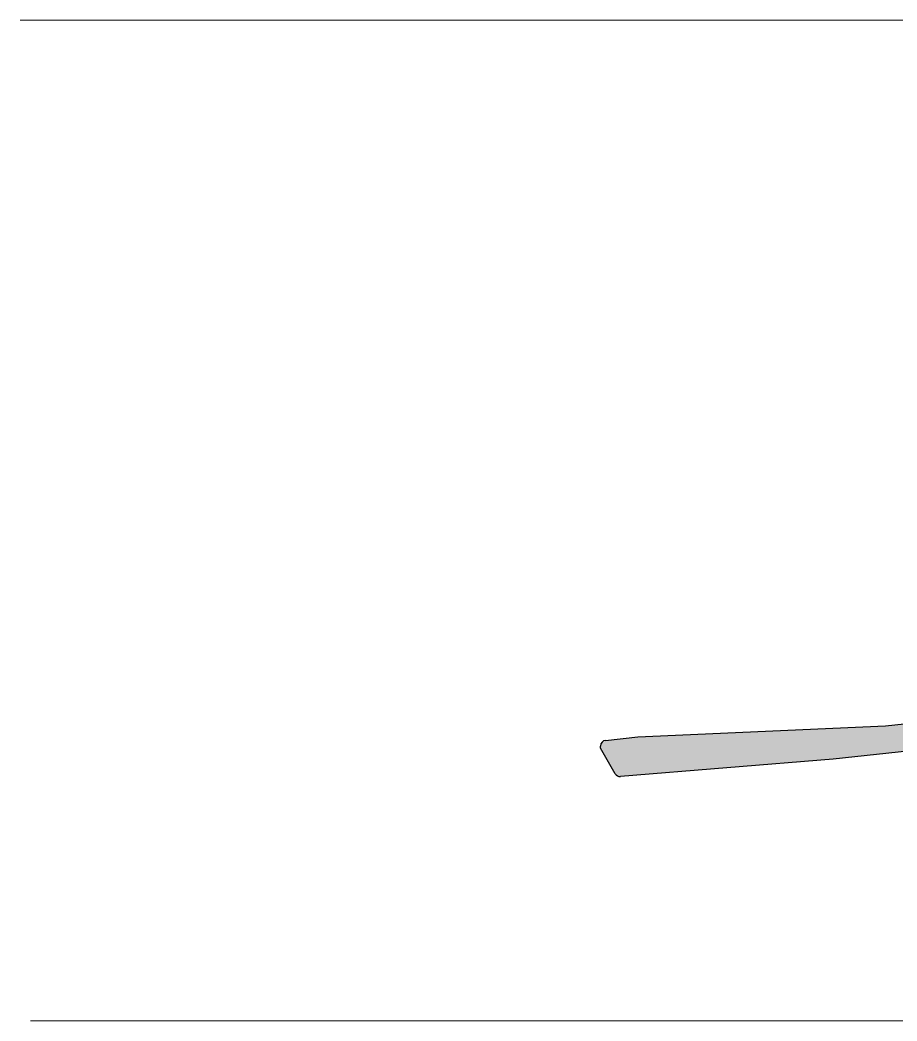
# Model space of a CAD drawing. Extents: x 69728788 to 150163257, y 20675998 to 43663798.
# Drawn here: x 74286837 to 74287574, y 21846972 to 21847814 of the extents above; entities that cross this region are included whole.
import ezdxf

# ---------------------------------------------------------------- set-up
doc = ezdxf.new("R2010")
doc.units = 0
doc.header["$LTSCALE"] = 1000
doc.header["$MEASUREMENT"] = 0
doc.layers.add('图框', color=253, linetype='CONTINUOUS')
doc.layers.add('外框线', color=255, linetype='CONTINUOUS')
doc.layers.add('标注', color=4, linetype='CONTINUOUS', lineweight=20)

# ---------------------------------------------------------------- blocks, each defined once
blk = doc.blocks.new('龚海波')
at = {"layer": '外框线'}
h = blk.add_hatch(color=256, dxfattribs=at)
h.paths.add_polyline_path([(-273891.9, 46471.8, -0.231178), (-273890.5, 46474.1), (-273863.3, 46490.8), (-273837, 46504.6, -0.274551), (-273834, 46504.5), (-273830.5, 46502.1, -0.290357), (-273829.2, 46499.2), (-273831.5, 46483.2, -0.282713), (-273833.6, 46480.7), (-273839.7, 46478.7, 0.12974), (-273852.5, 46470.3), (-273853.2, 46468.3), (-273854.2, 46460.7, 0.07073), (-273853.5, 46452.3), (-273852.4, 46447.4, 0.118418), (-273846.2, 46434.9), (-273825.2, 46409.7), (-273807.7, 46389.2), (-273801.1, 46381.4, -0.191696), (-273800.4, 46379.3), (-273800.9, 46372.3, 0.465128), (-273797.5, 46369.2), (-273767.4, 46372.4), (-273728.3, 46381.2, 0.44834), (-273726.1, 46385.1), (-273727.1, 46388.1), (-273732.1, 46393.3), (-273735.2, 46397.1, -0.157491), (-273737.2, 46402.2), (-273737.4, 46405.5, -0.24693), (-273734, 46413.2), (-273733.8, 46413.3, 0.440579), (-273732.8, 46426.5), (-273743.3, 46437.7), (-273755.9, 46446.1, -0.170294), (-273759.4, 46450.9), (-273761.5, 46457.4, -0.102372), (-273761.8, 46461), (-273760.7, 46471.4, -0.373734), (-273752.1, 46479.5), (-273751.9, 46479.5, 0.254103), (-273744.5, 46483.9), (-273739.7, 46492), (-273738.7, 46490.8), (-273736.7, 46481.6), (-273736.2, 46479.5, 0.331647), (-273727.8, 46472.7), (-273726.4, 46472.6), (-273720.3, 46472.6, 0.263355), (-273712.5, 46477), (-273712, 46477.9), (-273710.5, 46486.8, -0.184975), (-273707.2, 46492.4), (-273703.6, 46495.2, -0.149598), (-273698.7, 46497.1), (-273682.8, 46498.3), (-273648.9, 46497.6), (-273637, 46494.5), (-273625.4, 46489.9), (-273615.8, 46483.9), (-273603.5, 46470.2), (-273584, 46450.4), (-273577.7, 46442.7), (-273576.6, 46432.1), (-273573.4, 46421.9), (-273569.9, 46385.6), (-273572.4, 46370.5), (-273585.4, 46369.4), (-273587.5, 46362.4), (-273590.3, 46353.2), (-273601.3, 46343.4), (-273608.7, 46330), (-273619.6, 46317), (-273627, 46314.5), (-273632.6, 46321.9), (-273636.8, 46324.7), (-273648.5, 46323.3), (-273650, 46315.8), (-273666.2, 46312), (-273707, 46308.8), (-273714.4, 46306), (-273707.3, 46286), (-273704.5, 46264.1), (-273695.5, 46238.9), (-273658.6, 46160.6), (-273649.6, 46141.7), (-273648.7, 46124.6), (-273676.6, 46112.8), (-273691, 46121.9), (-273709.9, 46166), (-273726.9, 46205.2, 0.119239), (-273735.4, 46216.5), (-273745.1, 46224.5), (-273754.1, 46232.6), (-273753.9, 46235.7, 0.267055), (-273766.7, 46262.8), (-273775.5, 46268.8), (-273785.5, 46285.8), (-273794, 46295.7), (-273795.4, 46296.8, 0.225942), (-273803.1, 46298.1), (-273818.7, 46293.9, -0.047725), (-273820.3, 46293.6), (-273891.8, 46288), (-273943.6, 46286.7), (-273950.5, 46285.7), (-273949.7, 46288.1, -0.302854), (-273941.9, 46294.3), (-273869.8, 46300.7), (-273818.1, 46308.3, 0.079622), (-273815.4, 46309.1), (-273807.1, 46313.3, 0.447831), (-273804.7, 46321.9), (-273809.6, 46329.4, 0.101957), (-273811.3, 46331.1), (-273818.8, 46336.1), (-273837.9, 46334), (-273922.3, 46326.9), (-273942.1, 46326.9), (-273965.5, 46323.4), (-273975.4, 46319.8), (-273982.5, 46309.9), (-273983.1, 46230.6, -0.1506), (-273988.5, 46213.8), (-273989.6, 46212.2), (-273994.6, 46202.7, -0.07539), (-273999.9, 46195.5), (-274008.5, 46186.9, -0.258442), (-274014.1, 46185.3), (-274018, 46186.2, -0.172364), (-274021.4, 46188.4), (-274024.2, 46191.9, -0.116492), (-274025.3, 46194.4), (-274027.9, 46207.2), (-274029.9, 46261.3, 0.257654), (-274032.9, 46266.2), (-274036.5, 46268.4), (-274037.4, 46276.1, 0.137932), (-274038.6, 46279.1), (-274043, 46285, -0.130882), (-274044.2, 46287.8), (-274046.3, 46303.4, 0.375873), (-274052.2, 46308.6), (-274077.9, 46308.6, 0.153785), (-274081.3, 46307.5), (-274099.7, 46294.7), (-274106.8, 46290.3, 0.298099), (-274109.6, 46284.4), (-274108.7, 46282.1), (-274072.6, 46279.1, -0.449386), (-274069.9, 46275.5), (-274070.3, 46273.3), (-274108.5, 46273.3, 0.210128), (-274112.9, 46271.4), (-274116.6, 46267.4), (-274118.2, 46266.7, -0.340919), (-274128.8, 46269.4), (-274130.3, 46271.3, 0.210758), (-274134.6, 46273.5), (-274142.1, 46274.1, -0.201903), (-274148.3, 46277.2), (-274153.6, 46283.4, -0.259318), (-274155.3, 46292), (-274154.5, 46294.5, -0.264412), (-274143.5, 46304.5), (-274134.5, 46306.6), (-274133.7, 46308.2, 0.42547), (-274135.4, 46312.2), (-274139, 46313.7, 0.080244), (-274145.4, 46314.6), (-274159.8, 46314.1), (-274243.5, 46313.1), (-274309.1, 46307.6), (-274338.6, 46305.8, 0.145884), (-274341.9, 46304.6), (-274384.3, 46272.8), (-274419.1, 46249.5), (-274461.8, 46217.2), (-274518, 46178.9), (-274535.2, 46165.7, 0.151784), (-274538.3, 46161.3), (-274539.9, 46156.4), (-274539.9, 46152.3, 0.121298), (-274538.8, 46148.2), (-274536.2, 46145.2), (-274531.2, 46143.9), (-274525.8, 46144, 0.108689), (-274513.3, 46147.1), (-274504.9, 46151.2), (-274443.2, 46179.5), (-274369, 46213.5), (-274305.8, 46239.1), (-274279.4, 46244.7), (-274239.8, 46246.8), (-274230.3, 46246.3, -0.148728), (-274223.7, 46243.9), (-274217.8, 46239.5, -0.11645), (-274214.3, 46235.2), (-274210, 46226.7), (-274223.4, 46224.6, 0.187953), (-274231, 46220.2), (-274245.9, 46201.5, 0.102525), (-274248.1, 46197.2), (-274251.6, 46184.3), (-274267.6, 46184.3, 0.144191), (-274274.1, 46182.4), (-274347.4, 46135.1), (-274416.9, 46094.3, 0.063491), (-274419.3, 46092.4), (-274432.1, 46079.6, -0.080592), (-274435.2, 46077.4), (-274439.3, 46075.4, -0.178905), (-274447.5, 46074.5), (-274450.6, 46079.5), (-274454, 46089.4, -0.27945), (-274451.5, 46101.6), (-274447.4, 46106), (-274428.3, 46111.7, 0.073381), (-274425.1, 46113.2), (-274332.2, 46174.6), (-274299.5, 46197.3, 0.06755), (-274297.1, 46199.5), (-274292.2, 46205.4), (-274291.9, 46207, 0.305341), (-274301.3, 46211.7), (-274305.1, 46211.4), (-274367.6, 46183.7), (-274477.4, 46136.4), (-274509.1, 46124.4, -0.052637), (-274515.2, 46122.8), (-274533.7, 46119.9, -0.090596), (-274544.5, 46120.2), (-274557, 46122.9, -0.085038), (-274566.5, 46126.6), (-274571.7, 46129.8, -0.181064), (-274575.6, 46134.8), (-274577.9, 46142.2, -0.147202), (-274578, 46147.3), (-274575.1, 46157.4, -0.109427), (-274573.3, 46160.8), (-274557.1, 46179.5, -0.048018), (-274555.8, 46180.6), (-274505.2, 46220.3), (-274461.4, 46250.2), (-274447.8, 46260.9, 0.298156), (-274445.8, 46267.1), (-274448.2, 46276.5), (-274453.1, 46282.1), (-274469.8, 46283.5), (-274656, 46260.6), (-274758.8, 46249.5), (-274984.8, 46231.1, -0.291644), (-274990.5, 46234.1), (-275005.9, 46261.3), (-275005.9, 46263.5, -0.383842), (-275000.6, 46269.5), (-274966.4, 46273.1), (-274703.3, 46284.9), (-274522.7, 46304.3), (-274458.1, 46309.2), (-274455.5, 46316.2), (-274457.5, 46342.4), (-274468.9, 46376.6), (-274479.4, 46389.7), (-274494.1, 46409, -0.101619), (-274496.7, 46414.5), (-274498.7, 46422.2, -0.109256), (-274498.8, 46428.7), (-274496.8, 46439.2, -0.280752), (-274486.3, 46450.7), (-274484, 46451.4, -0.126758), (-274476.5, 46451.7), (-274469.2, 46450.1, -0.15474), (-274461.3, 46445.5), (-274448.7, 46431.6, -0.081557), (-274446.1, 46427.6), (-274442.1, 46418.5, -0.093443), (-274440.8, 46413), (-274440.1, 46394), (-274434, 46358.3), (-274425, 46322.5, 0.390931), (-274418.2, 46318), (-274391.2, 46322.5), (-274369.5, 46333.7, 0.171134), (-274366.7, 46336.6), (-274358, 46356.5), (-274331.8, 46396.7), (-274319.3, 46421.6, 0.116513), (-274318.7, 46424.3), (-274318.7, 46442.5, 0.107138), (-274319.2, 46445), (-274321.7, 46450.3, 0.523435), (-274331.4, 46452.1), (-274341.2, 46442.2, -0.18265), (-274345.1, 46440.4), (-274356.9, 46439.7, -0.340063), (-274362.9, 46443.8), (-274364.6, 46448.8, 0.294066), (-274369.7, 46452.9), (-274374.3, 46453.4, 0.133568), (-274389.9, 46450.9), (-274392, 46449.9), (-274405.3, 46442.5, 0.220074), (-274408.3, 46438.4), (-274411.1, 46424.7, -0.080659), (-274411.7, 46422.9), (-274421.7, 46405.4), (-274424.1, 46407.3, -0.201849), (-274426.4, 46411.4), (-274429.4, 46442.3, -0.240558), (-274428.4, 46444.8), (-274414.9, 46456.9, 0.21433), (-274413.9, 46459.1), (-274413.9, 46462.9, 0.280337), (-274415.5, 46465.6), (-274462.8, 46490), (-274496.1, 46510.3, 0.156534), (-274501.5, 46511.6), (-274515.2, 46510.6, -0.46076), (-274521.6, 46517.1), (-274520, 46535.7, -0.064651), (-274516.8, 46550.8), (-274507.1, 46587.9), (-274493.4, 46640.7), (-274477.2, 46704.4), (-274474, 46720.9), (-274492.4, 46719.1, -0.064936), (-274507.9, 46719.5), (-274522.5, 46721.9, -0.080775), (-274531.6, 46724.9), (-274538.3, 46728.4, -0.135752), (-274549.9, 46739.3), (-274550.3, 46739.9, -0.154043), (-274554.6, 46757.4), (-274554.5, 46760.2, -0.136703), (-274553.4, 46763.3), (-274546.5, 46773.3), (-274544.9, 46773.7, -0.279334), (-274538.9, 46771.9), (-274526.2, 46757.7), (-274508.2, 46749), (-274490.5, 46745.5, 0.141167), (-274474, 46746.9), (-274470.5, 46749.3), (-274466.4, 46755.2, 0.122029), (-274465.8, 46758), (-274466.7, 46801.5, 0.13949), (-274471.6, 46817.2), (-274477.9, 46827), (-274482.7, 46832, 0.109197), (-274493.4, 46839.3), (-274501.8, 46842.7, -0.674227), (-274496.4, 46870.9), (-274486.9, 46870.4, -0.092395), (-274473.5, 46866.1), (-274463.5, 46860.4, -0.067551), (-274457, 46855.5), (-274443.1, 46841.5), (-274442.4, 46840.7, -0.157847), (-274436.6, 46823.1), (-274436.1, 46752.7, 0.507739), (-274432.2, 46749.9), (-274407.6, 46757.9), (-274351.8, 46772.4), (-274346.8, 46774.3, 0.285141), (-274327.5, 46799.4), (-274327.1, 46803.3), (-274336.1, 46821.3), (-274336.4, 46825.3, -0.404917), (-274328.2, 46834.8), (-274321.5, 46835.4, -0.059906), (-274319.3, 46835.3), (-274309.5, 46833.8, -0.217925), (-274303.2, 46829.8), (-274297.7, 46821, -0.127757), (-274296.3, 46816.7), (-274295.7, 46805.5), (-274295.3, 46802.9, 0.45192), (-274284.1, 46795.4), (-274267, 46799.9, 0.061267), (-274260.2, 46802.7), (-274247.9, 46809.4, -0.126968), (-274233.4, 46813.2), (-274187, 46813.2, 0.329734), (-274184.1, 46815.3), (-274178.3, 46834.1), (-274171.3, 46814.6, 0.229531), (-274169.4, 46812.7), (-274166.4, 46811.7, -0.382276), (-274164.4, 46808.2), (-274167, 46795.8, -0.203047), (-274168.4, 46793.9), (-274176.6, 46788.8), (-274192.3, 46780.1), (-274214.4, 46772.5), (-274245.2, 46766.7), (-274260.3, 46766.7), (-274273.2, 46767.2, 0.112418), (-274279.7, 46765.9), (-274283.9, 46764.1, 0.326044), (-274285.7, 46761), (-274283, 46735.1), (-274284.8, 46724.1), (-274288.9, 46717.4, 0.328096), (-274288.3, 46710.3), (-274283, 46704.3), (-274269.7, 46656, 0.053255), (-274269.2, 46654.8), (-274248.1, 46614.5), (-274231.4, 46587.6), (-274217.2, 46565.3, 0.098742), (-274215.5, 46563.7), (-274195.1, 46549.5), (-274163.2, 46520.5, 0.218816), (-274158.4, 46519), (-274156.2, 46519.3, -0.291918), (-274150.3, 46516.5), (-274148.7, 46514, -0.158896), (-274147.8, 46510.4), (-274148.6, 46499.3), (-274141.2, 46502.1), (-274156.1, 46486.3), (-274156.7, 46482.5, -0.240188), (-274164.8, 46471.6), (-274170.4, 46470.8), (-274197.6, 46470.8), (-274237.3, 46467.6), (-274260.2, 46466.9), (-274269.3, 46464.3), (-274271.3, 46447.9), (-274283, 46426.4), (-274298, 46408.1), (-274302.6, 46399.7), (-274310.2, 46382.7, -0.059303), (-274313.9, 46376.6), (-274326.4, 46360.6, 0.096023), (-274331.6, 46350.4), (-274333.9, 46342.3), (-274330.6, 46337.8), (-274321.5, 46335.8), (-274261.7, 46344.4), (-274233.8, 46346.8, 0.368288), (-274225.7, 46355.1), (-274225.6, 46356.4, -0.287337), (-274219.9, 46364.2), (-274216.9, 46365.4, -0.1299), (-274212.4, 46365.9), (-274185.4, 46362.2), (-274159, 46361.5), (-274120.6, 46361.5, -0.061275), (-274118.5, 46361.2), (-274112.8, 46359.8, -0.265952), (-274106.4, 46353.6), (-274104.2, 46346.1), (-274101.2, 46335.9, 0.385739), (-274090.8, 46329.6), (-274083.2, 46331, 0.134429), (-274078.9, 46333.1), (-274067.1, 46343.6, 0.361907), (-274065.3, 46355), (-274068.3, 46360), (-274069.3, 46368.5, -0.367837), (-274062.9, 46378.2), (-274055, 46380.4, -0.157947), (-274049.5, 46380.2), (-274047.6, 46379.5, -0.191883), (-274042.6, 46375.1), (-274040.5, 46371), (-274036.9, 46358.6), (-274036.4, 46353.8, 0.175535), (-274033.8, 46348.2), (-274030.3, 46344.7), (-274016.7, 46344, 0.100406), (-274013.2, 46344.6), (-274006, 46347.2, 0.271742), (-274000.2, 46354.3), (-273996.6, 46376.8), (-273985.7, 46420), (-273974.5, 46455.4), (-273963.7, 46481.3), (-273960.8, 46479.2), (-273960.1, 46473.3), (-273964.5, 46442.6), (-273972.5, 46411.9), (-273978.3, 46383.4), (-273981.3, 46363.7), (-273981.3, 46350.5, 0.280775), (-273972, 46351.6), (-273969.6, 46353.4), (-273937.4, 46359.3), (-273841.1, 46362.8, 0.384258), (-273838.2, 46365.6), (-273837.7, 46372.7, 0.192772), (-273838.4, 46374.8), (-273859.6, 46400.2), (-273874.8, 46415.4, -0.038185), (-273877.8, 46418.9), (-273887, 46431.5, -0.150784), (-273892.8, 46448.2), (-273893.2, 46460.1)])
h.paths.add_polyline_path([(-274324.5, 46749.4), (-274322.4, 46739.7), (-274324, 46701.9), (-274334.9, 46638.9), (-274350.1, 46581.4), (-274370.7, 46522.7), (-274389.2, 46494.4), (-274414.2, 46507.5), (-274440.3, 46519.4), (-274484.9, 46538.8, -0.411776), (-274488, 46546.6), (-274475.1, 46577), (-274463.2, 46613.9), (-274449, 46668.3), (-274442.5, 46699.8), (-274434.9, 46718.2), (-274426.9, 46721), (-274398.9, 46726.5), (-274372.5, 46737.5), (-274349.2, 46745.2), (-274330.1, 46750.3)], flags=16)
h.paths.add_polyline_path([(-274295.6, 46680.1), (-274292.9, 46679.4), (-274287.7, 46670), (-274283.6, 46647.9), (-274267.1, 46610.1), (-274244, 46561.2, 0.039662), (-274242.8, 46559.1), (-274227.4, 46536.5), (-274213.1, 46511), (-274206, 46498.7), (-274208.6, 46496.1), (-274232.3, 46494.9), (-274261, 46491.9), (-274316.4, 46496.4, 0.081589), (-274318.3, 46496.2), (-274336.1, 46491.7, 0.183834), (-274339.6, 46489.3), (-274341.8, 46486.2, -0.12786), (-274347.5, 46481.2), (-274355.2, 46477.3), (-274362.7, 46480), (-274363.7, 46486.3), (-274362.9, 46495.5), (-274353, 46516.8), (-274338.5, 46544.2), (-274324.8, 46575.5), (-274311.9, 46609), (-274302.7, 46646.3), (-274300.4, 46676.8), (-274298.9, 46679.7)], flags=16)
h.paths.add_polyline_path([(-273702.8, 46461.6), (-273697.4, 46467), (-273693.9, 46470, -0.191823), (-273687.6, 46472.2), (-273672.7, 46471.5), (-273663.1, 46469.8, -0.10674), (-273659.5, 46468.4), (-273641.4, 46455.9), (-273623.6, 46443.5, -0.07439), (-273621.6, 46441.7), (-273609.2, 46425.9, -0.129106), (-273603.1, 46411.9), (-273601.2, 46399.8, -0.195793), (-273606.5, 46377.8), (-273609.7, 46373.3), (-273613.8, 46366.7), (-273627.4, 46355.6), (-273634.4, 46351.9), (-273638.5, 46352.7), (-273643, 46359.7), (-273648.4, 46365.9), (-273649.6, 46376.1), (-273649.6, 46386.8), (-273650.9, 46395.5), (-273655.8, 46402.9), (-273660.7, 46406.2), (-273666.9, 46406.6), (-273674.3, 46413.2), (-273680.1, 46421.4), (-273685.4, 46435.4), (-273689.5, 46442.8), (-273696.1, 46451), (-273701.9, 46455.9), (-273703.6, 46457.6)], flags=16)
h.paths.add_polyline_path([(-273722.2, 46408.4), (-273720.9, 46409.9), (-273720.7, 46409.9), (-273709.2, 46410.9), (-273704, 46408.3, -0.319194), (-273702.4, 46405.3), (-273703.1, 46399.5), (-273702.4, 46398.8, 0.170609), (-273697.2, 46395.9), (-273693.7, 46395.4), (-273689.5, 46394.5, -0.270894), (-273687.3, 46392.5), (-273686.8, 46390.8), (-273687.3, 46386), (-273687.6, 46384.5, -0.35173), (-273690.5, 46382.1), (-273700.6, 46381.9), (-273710.1, 46383.1, -0.28734), (-273712.6, 46385.1), (-273713.5, 46387.8, 0.155831), (-273714.6, 46389.2, 0.184917), (-273716.6, 46390.1), (-273719.4, 46390.3), (-273722.2, 46394.6), (-273722.2, 46402)], flags=16)
h.paths.add_polyline_path([(-273775.5, 46333.3), (-273768.4, 46340.7), (-273761.9, 46344.9), (-273756.9, 46347.5, -0.109091), (-273753.1, 46348.5), (-273748.3, 46348.8), (-273734.4, 46347.2), (-273727.9, 46346.3, 0.069308), (-273725.4, 46346.4), (-273720.7, 46347.1, 0.13629), (-273716.3, 46349.1), (-273711.5, 46353.1, -0.117467), (-273707.8, 46354.9), (-273701.6, 46356.3, -0.049761), (-273699.8, 46356.6), (-273690.2, 46356.8, -0.063156), (-273688, 46356.6), (-273677.8, 46354.3), (-273676.8, 46353.9, -0.311276), (-273671, 46345.5), (-273671, 46344.9), (-273674.2, 46338.1), (-273679.8, 46330.5, -0.162986), (-273684.5, 46327.2), (-273687.1, 46326.5), (-273701.1, 46326.1), (-273706.6, 46326.1, 0.140475), (-273711.3, 46324.8), (-273716.9, 46321.3), (-273720.2, 46319.7), (-273724.7, 46318.7), (-273726.1, 46318.9, -0.312011), (-273733.4, 46325.2), (-273734.9, 46326.2), (-273738.3, 46325.2), (-273741.9, 46317.4), (-273744.1, 46314.2), (-273746.5, 46312.8, -0.174687), (-273752.5, 46311.8), (-273756.4, 46312.6), (-273761.6, 46315.7, -0.082204), (-273763.9, 46317.6), (-273766.5, 46320.6), (-273772.9, 46327.4), (-273775.8, 46330.7)], flags=16)
h.paths.add_polyline_path([(-273753.5, 46294.5), (-273751.3, 46295.7, 0.21493), (-273745.6, 46300.3), (-273743.8, 46303.7), (-273742.4, 46306.2), (-273740, 46306.2), (-273736.1, 46305.4), (-273734.4, 46302.8, 0.120194), (-273731.4, 46299.8), (-273730.2, 46299.1), (-273726, 46295.2), (-273721.3, 46292.1, -0.198061), (-273717.4, 46286.4), (-273716.1, 46280.4), (-273715.8, 46270.1, -0.06461), (-273716, 46267.8), (-273716.1, 46267.2, -0.302829), (-273720.9, 46262.6), (-273721.7, 46262.5, -0.052243), (-273723.5, 46262.4), (-273730.5, 46262.6), (-273735.9, 46263), (-273738.2, 46265.3), (-273739, 46267.8), (-273739.2, 46273.7, 0.37754), (-273743.6, 46280.3), (-273745.6, 46284.1), (-273746.3, 46285.8), (-273748.1, 46286.9), (-273750.8, 46287.4), (-273753.3, 46289.4), (-273754, 46292.6)], flags=16)
blk.add_lwpolyline([(-274267, 46799.9, 0.061267), (-274260.2, 46802.7), (-274247.9, 46809.4, -0.126968), (-274233.4, 46813.2), (-274187, 46813.2, 0.329734), (-274184.1, 46815.3), (-274178.3, 46834.1), (-274171.3, 46814.6, 0.229531), (-274169.4, 46812.7), (-274166.4, 46811.7, -0.382276), (-274164.4, 46808.2), (-274167, 46795.8, -0.203047), (-274168.4, 46793.9), (-274176.6, 46788.8), (-274192.1, 46780.2, -0.044374), (-274192.6, 46780), (-274214.2, 46772.6, -0.035775), (-274214.6, 46772.5), (-274244.9, 46766.8, -0.04662), (-274245.5, 46766.7), (-274260.3, 46766.7), (-274273.2, 46767.2, 0.112418), (-274279.7, 46765.9), (-274283.9, 46764.1, 0.326044), (-274285.7, 46761), (-274283, 46735.1), (-274284.8, 46724.1), (-274288.9, 46717.4, 0.328096), (-274288.3, 46710.3), (-274283, 46704.3), (-274269.7, 46656, 0.053255), (-274269.2, 46654.8), (-274248.1, 46614.5), (-274231.4, 46587.6), (-274217.2, 46565.3, 0.098742), (-274215.5, 46563.7), (-274195.1, 46549.5), (-274163.2, 46520.5, 0.218816), (-274158.4, 46519), (-274156.2, 46519.3, -0.291918), (-274150.3, 46516.5), (-274148.7, 46514, -0.158896), (-274147.8, 46510.4), (-274148.6, 46499.3), (-274141.2, 46502.1), (-274156.1, 46486.3), (-274156.7, 46482.5, -0.240188), (-274164.8, 46471.6), (-274170.4, 46470.8), (-274197.6, 46470.8), (-274237.3, 46467.6), (-274260.2, 46466.9), (-274269.3, 46464.3), (-274271.3, 46447.9), (-274283, 46426.4), (-274298, 46408.1), (-274302.6, 46399.7), (-274310.2, 46382.7, -0.059303), (-274313.9, 46376.6), (-274326.4, 46360.6, 0.096023), (-274331.6, 46350.4), (-274333.9, 46342.3), (-274330.6, 46337.8), (-274321.5, 46335.8), (-274261.7, 46344.4), (-274233.8, 46346.8, 0.368288), (-274225.7, 46355.1), (-274225.6, 46356.4, -0.287337), (-274219.9, 46364.2), (-274216.9, 46365.4, -0.1299), (-274212.4, 46365.9), (-274185.4, 46362.2), (-274159, 46361.5), (-274120.6, 46361.5, -0.061275), (-274118.5, 46361.2), (-274112.8, 46359.8, -0.265952), (-274106.4, 46353.6), (-274104.2, 46346.1), (-274101.2, 46335.9, 0.385739), (-274090.8, 46329.6), (-274083.2, 46331, 0.134429), (-274078.9, 46333.1), (-274067.1, 46343.6, 0.361907), (-274065.3, 46355), (-274068.3, 46360), (-274069.3, 46368.5, -0.367837), (-274062.9, 46378.2), (-274055, 46380.4, -0.157947), (-274049.5, 46380.2), (-274047.6, 46379.5, -0.191883), (-274042.6, 46375.1), (-274040.5, 46371), (-274036.9, 46358.6), (-274036.4, 46353.8, 0.175535), (-274033.8, 46348.2), (-274030.3, 46344.7), (-274016.7, 46344, 0.100406), (-274013.2, 46344.6), (-274006, 46347.2, 0.271742), (-274000.2, 46354.3), (-273996.6, 46376.8), (-273985.7, 46420), (-273974.5, 46455.4), (-273974.5, 46455.4), (-273963.7, 46481.3), (-273960.8, 46479.2), (-273960.1, 46473.3), (-273964.5, 46442.6), (-273972.5, 46411.9), (-273978.3, 46383.4), (-273981.3, 46363.7), (-273981.3, 46350.5), (-273981, 46350.4, 0.272798), (-273972, 46351.6), (-273969.6, 46353.4), (-273937.4, 46359.3), (-273841.1, 46362.8, 0.384258), (-273838.2, 46365.6), (-273837.7, 46372.7, 0.192772), (-273838.4, 46374.8), (-273859.6, 46400.2), (-273874.8, 46415.4, -0.038185), (-273877.8, 46418.9), (-273887, 46431.5, -0.150784), (-273892.8, 46448.2), (-273893.2, 46459.9, -0.036326), (-273893.2, 46460.4), (-273891.9, 46471.8, -0.231178), (-273890.5, 46474.1), (-273863.3, 46490.8), (-273837, 46504.6, -0.274551), (-273834, 46504.5), (-273830.5, 46502.1, -0.290357), (-273829.2, 46499.2), (-273831.5, 46483.2, -0.282713), (-273833.6, 46480.7), (-273839.7, 46478.7, 0.12974), (-273852.5, 46470.3), (-273853.2, 46468.3), (-273854.2, 46460.7, 0.07073), (-273853.5, 46452.3), (-273852.4, 46447.4, 0.118418), (-273846.2, 46434.9), (-273825.2, 46409.7), (-273807.7, 46389.2), (-273801.1, 46381.4, -0.191696), (-273800.4, 46379.3), (-273800.9, 46372.3, 0.465128), (-273797.5, 46369.2), (-273767.4, 46372.4), (-273728.3, 46381.2, 0.44834), (-273726.1, 46385.1), (-273727.1, 46388.1), (-273732.1, 46393.3), (-273735.2, 46397.1, -0.157491), (-273737.2, 46402.2), (-273737.4, 46405.5, -0.24693), (-273734, 46413.2), (-273733.8, 46413.3, 0.440579), (-273732.8, 46426.5), (-273743.3, 46437.7), (-273755.9, 46446.1, -0.170294), (-273759.4, 46450.9), (-273761.5, 46457.4, -0.102372), (-273761.8, 46461), (-273760.7, 46471.4, -0.373734), (-273752.1, 46479.5), (-273751.9, 46479.5, 0.260599), (-273744.4, 46484.1), (-273739.7, 46492), (-273738.7, 46490.8), (-273736.7, 46481.6), (-273736.2, 46479.5, 0.331647), (-273727.8, 46472.7), (-273726.4, 46472.6), (-273720.3, 46472.6, 0.263355), (-273712.5, 46477), (-273712, 46477.9), (-273710.5, 46486.8, -0.184975), (-273707.2, 46492.4), (-273703.6, 46495.2, -0.149598), (-273698.7, 46497.1), (-273683.2, 46498.3, -0.024026), (-273682.3, 46498.3), (-273648.9, 46497.6), (-273637, 46494.5), (-273625.4, 46489.9), (-273615.8, 46483.9), (-273603.5, 46470.2), (-273584, 46450.4), (-273577.7, 46442.7), (-273576.6, 46432.1), (-273573.4, 46421.9), (-273569.9, 46385.6), (-273572.4, 46370.5), (-273585.4, 46369.4), (-273587.5, 46362.4), (-273590.3, 46353.2), (-273601.3, 46343.4), (-273608.7, 46330), (-273619.6, 46317), (-273627, 46314.5), (-273632.6, 46321.9), (-273636.8, 46324.7), (-273648.5, 46323.3), (-273650, 46315.8), (-273666.2, 46312), (-273707, 46308.8), (-273714.4, 46306), (-273707.3, 46286), (-273704.5, 46264.1), (-273695.5, 46238.9), (-273658.6, 46160.6), (-273649.6, 46141.7), (-273648.7, 46124.6), (-273676.6, 46112.8), (-273691, 46121.9), (-273709.9, 46166), (-273726.9, 46205.2, 0.119239), (-273735.4, 46216.5), (-273745.1, 46224.5), (-273754.1, 46232.6), (-273753.9, 46235.7, 0.267055), (-273766.7, 46262.8), (-273775.5, 46268.8), (-273785.5, 46285.8), (-273794, 46295.7), (-273795.4, 46296.8, 0.225942), (-273803.1, 46298.1), (-273818.7, 46293.9, -0.047725), (-273820.3, 46293.6), (-273891.8, 46288), (-273943.6, 46286.7), (-273950.5, 46285.7), (-273949.7, 46288.1, -0.302854), (-273941.9, 46294.3), (-273869.8, 46300.7), (-273818.1, 46308.3, 0.079622), (-273815.4, 46309.1), (-273807.1, 46313.3, 0.447831), (-273804.7, 46321.9), (-273809.6, 46329.4, 0.101957), (-273811.3, 46331.1), (-273818.8, 46336.1), (-273837.9, 46334), (-273922.3, 46326.9), (-273942.1, 46326.9), (-273965.5, 46323.4), (-273975.4, 46319.8), (-273982.5, 46309.9), (-273983.1, 46230.6, -0.1506), (-273988.5, 46213.8), (-273989.6, 46212.2), (-273994.6, 46202.7, -0.07539), (-273999.9, 46195.5), (-274008.5, 46186.9, -0.258442), (-274014.1, 46185.3), (-274018, 46186.2, -0.172364), (-274021.4, 46188.4), (-274024.2, 46191.9, -0.116492), (-274025.3, 46194.4), (-274027.8, 46206.7, -0.040146), (-274027.9, 46207.7), (-274029.9, 46261.3, 0.257654), (-274032.9, 46266.2), (-274036.5, 46268.4), (-274037.4, 46276.1, 0.137932), (-274038.6, 46279.1), (-274043, 46285, -0.130882), (-274044.2, 46287.8), (-274046.3, 46303.4, 0.375873), (-274052.2, 46308.6), (-274077.9, 46308.6, 0.153785), (-274081.3, 46307.5), (-274099.7, 46294.7), (-274106.8, 46290.3, 0.298099), (-274109.6, 46284.4), (-274108.7, 46282.1), (-274072.6, 46279.1, -0.449386), (-274069.9, 46275.5), (-274070.3, 46273.3), (-274108.5, 46273.3, 0.210128), (-274112.9, 46271.4), (-274116.6, 46267.4), (-274118.2, 46266.7, -0.340919), (-274128.8, 46269.4), (-274130.3, 46271.3, 0.210758), (-274134.6, 46273.5), (-274142.1, 46274.1, -0.201903), (-274148.3, 46277.2), (-274153.6, 46283.4, -0.259318), (-274155.3, 46292), (-274154.5, 46294.5, -0.264412), (-274143.5, 46304.5), (-274134.5, 46306.6), (-274133.7, 46308.2, 0.42547), (-274135.4, 46312.2), (-274139, 46313.7, 0.0877), (-274146, 46314.6), (-274159.8, 46314.1), (-274243.5, 46313.1), (-274309.1, 46307.6), (-274338.6, 46305.8, 0.145884), (-274341.9, 46304.6), (-274384.3, 46272.8), (-274419.1, 46249.5), (-274461.8, 46217.2), (-274518, 46178.9), (-274535.2, 46165.7, 0.151784), (-274538.3, 46161.3), (-274539.9, 46156.4), (-274539.9, 46152.3, 0.121298), (-274538.8, 46148.2), (-274536.2, 46145.2), (-274531.2, 46143.9), (-274525.8, 46144, 0.108689), (-274513.3, 46147.1), (-274504.9, 46151.2), (-274443.2, 46179.5), (-274369, 46213.5), (-274305.8, 46239.1), (-274279.4, 46244.7), (-274239.8, 46246.8), (-274230.3, 46246.3, -0.148728), (-274223.7, 46243.9), (-274217.8, 46239.5, -0.11645), (-274214.3, 46235.2), (-274210, 46226.7), (-274223.4, 46224.6, 0.187953), (-274231, 46220.2), (-274245.9, 46201.5, 0.102525), (-274248.1, 46197.2), (-274251.6, 46184.3), (-274267.6, 46184.3, 0.144191), (-274274.1, 46182.4), (-274347.4, 46135.1), (-274416.9, 46094.3, 0.063491), (-274419.3, 46092.4), (-274432.1, 46079.6, -0.080592), (-274435.2, 46077.4), (-274439.3, 46075.4, -0.178905), (-274447.5, 46074.5), (-274450.6, 46079.5), (-274454, 46089.4, -0.27945), (-274451.5, 46101.6), (-274447.4, 46106), (-274428.3, 46111.7, 0.073381), (-274425.1, 46113.2), (-274332.2, 46174.6), (-274299.5, 46197.3, 0.06755), (-274297.1, 46199.5), (-274292.2, 46205.4), (-274291.9, 46207, 0.305341), (-274301.3, 46211.7), (-274305.1, 46211.4), (-274367.6, 46183.7), (-274477.4, 46136.4), (-274509.1, 46124.4, -0.052637), (-274515.2, 46122.8), (-274533.7, 46119.9, -0.090596), (-274544.5, 46120.2), (-274557, 46122.9, -0.085038), (-274566.5, 46126.6), (-274571.7, 46129.8, -0.181064), (-274575.6, 46134.8), (-274577.9, 46142.2, -0.147202), (-274578, 46147.3), (-274575.1, 46157.4, -0.109427), (-274573.3, 46160.8), (-274557.1, 46179.5, -0.048018), (-274555.8, 46180.6), (-274505.2, 46220.3), (-274461.4, 46250.2), (-274447.8, 46260.9, 0.298156), (-274445.8, 46267.1), (-274448.2, 46276.5), (-274453.1, 46282.1), (-274469.8, 46283.5), (-274656, 46260.6), (-274758.8, 46249.5), (-274984.8, 46231.1, -0.291644), (-274990.5, 46234.1), (-275005.9, 46261.3), (-275005.9, 46263.5, -0.383842), (-275000.6, 46269.5), (-274966.4, 46273.1), (-274703.3, 46284.9), (-274522.7, 46304.3), (-274458.1, 46309.2), (-274455.5, 46316.2), (-274457.5, 46342.4), (-274468.9, 46376.6), (-274479.4, 46389.7), (-274494.1, 46409, -0.101619), (-274496.7, 46414.5), (-274498.7, 46422.2, -0.109256), (-274498.8, 46428.7), (-274496.8, 46439.2, -0.280752), (-274486.3, 46450.7), (-274484, 46451.4, -0.126758), (-274476.5, 46451.7), (-274469.2, 46450.1, -0.15474), (-274461.3, 46445.5), (-274448.7, 46431.6, -0.081557), (-274446.1, 46427.6), (-274442.1, 46418.5, -0.093443), (-274440.8, 46413), (-274440.1, 46394), (-274434, 46358.3), (-274425, 46322.5, 0.390931), (-274418.2, 46318), (-274391.2, 46322.5), (-274369.5, 46333.7, 0.171134), (-274366.7, 46336.6), (-274358, 46356.5), (-274331.8, 46396.7), (-274319.3, 46421.6, 0.116513), (-274318.7, 46424.3), (-274318.7, 46442.5, 0.107138), (-274319.2, 46445), (-274321.7, 46450.3, 0.523435), (-274331.4, 46452.1), (-274341.2, 46442.2, -0.18265), (-274345.1, 46440.4), (-274356.9, 46439.7, -0.340063), (-274362.9, 46443.8), (-274364.6, 46448.8, 0.294066), (-274369.7, 46452.9), (-274374.3, 46453.4, 0.133568), (-274389.9, 46450.9), (-274392, 46449.9), (-274405.3, 46442.5, 0.220074), (-274408.3, 46438.4), (-274411.1, 46424.7, -0.080659), (-274411.7, 46422.9), (-274421.7, 46405.4), (-274424.1, 46407.3, -0.201849), (-274426.4, 46411.4), (-274429.4, 46442.3, -0.240558), (-274428.4, 46444.8), (-274414.9, 46456.9, 0.21433), (-274413.9, 46459.1), (-274413.9, 46462.9, 0.280337), (-274415.5, 46465.6), (-274462.8, 46490), (-274496.1, 46510.3, 0.156534), (-274501.5, 46511.6), (-274515.2, 46510.6, -0.46076), (-274521.6, 46517.1), (-274520, 46535.7, -0.064651), (-274516.8, 46550.8), (-274507.1, 46587.9), (-274507.1, 46587.9), (-274493.4, 46640.7), (-274477.2, 46704.4), (-274474, 46720.9), (-274492.4, 46719.1, -0.064936), (-274507.9, 46719.5), (-274522.5, 46721.9, -0.080775), (-274531.6, 46724.9), (-274538.3, 46728.4, -0.135752), (-274549.9, 46739.3), (-274550.3, 46739.9, -0.154043), (-274554.6, 46757.4), (-274554.5, 46760.2, -0.136703), (-274553.4, 46763.3), (-274546.5, 46773.3), (-274544.9, 46773.7, -0.279334), (-274538.9, 46771.9), (-274526.2, 46757.7), (-274508.2, 46749), (-274490.5, 46745.5, 0.141167), (-274474, 46746.9), (-274470.5, 46749.3), (-274466.4, 46755.2, 0.122029), (-274465.8, 46758), (-274466.7, 46801.5, 0.13949), (-274471.6, 46817.2), (-274477.9, 46827), (-274482.7, 46832, 0.109197), (-274493.4, 46839.3), (-274501.8, 46842.7, -0.674227), (-274496.4, 46870.9), (-274486.9, 46870.4, -0.092395), (-274473.5, 46866.1), (-274463.5, 46860.4, -0.067551), (-274457, 46855.5), (-274443.1, 46841.5), (-274442.4, 46840.7, -0.157847), (-274436.6, 46823.1), (-274436.1, 46752.7, 0.507739), (-274432.2, 46749.9), (-274407.6, 46757.9), (-274351.8, 46772.4), (-274346.8, 46774.3, 0.285141), (-274327.5, 46799.4), (-274327.1, 46803.3), (-274336.1, 46821.3), (-274336.4, 46825.3, -0.404917), (-274328.2, 46834.8), (-274321.5, 46835.4, -0.059906), (-274319.3, 46835.3), (-274309.5, 46833.8, -0.217925), (-274303.2, 46829.8), (-274297.7, 46821, -0.127757), (-274296.3, 46816.7), (-274295.7, 46805.5), (-274295.3, 46802.9, 0.45192), (-274284.1, 46795.4), (-274267, 46799.9)], format="xyb", dxfattribs=at)

msp = doc.modelspace()

# ---------------------------------------------------------------- linework, layer by layer
at = {"layer": '标注'}
for p, q in [((74286836.81, 21847813.82, 6.89), (74289964.87, 21847813.82, 6.89)), ((74286845.68, 21846971.93, 6.89), (74289973.74, 21846971.93, 6.89))]:
    msp.add_line(p, q, dxfattribs=at)

# ---------------------------------------------------------------- block references
at = {"layer": '图框', "color": 0, "xscale": 0.7919999957084656, "yscale": 0.7919999994337559, "zscale": 0.7920000000000001}
msp.add_blockref('龚海波', (74505129.74, 21810562.51, 6.89), dxfattribs=at)

doc.saveas('drawing.dxf')
